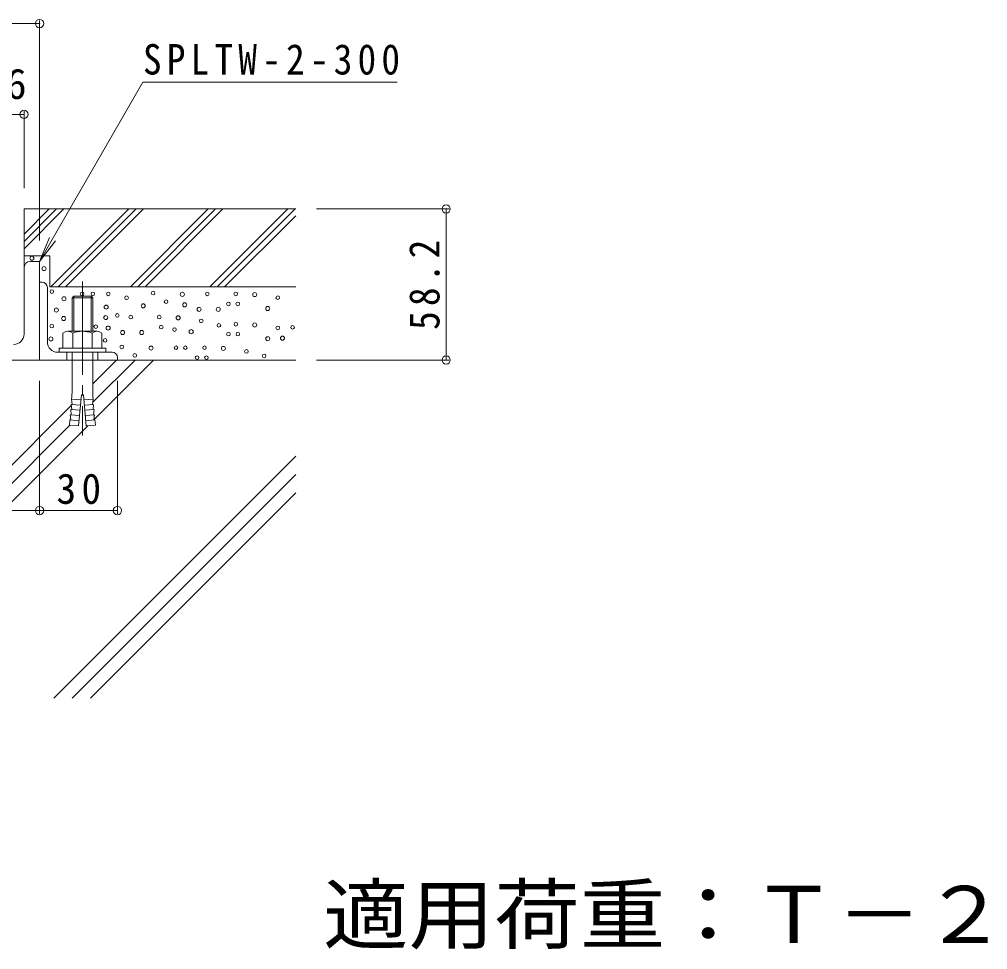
# Model space of a CAD drawing. Units: millimetres at full size, sheet at 1:4; details may follow other scales. Extents: x -796 to 1115, y -771 to 606.
# Drawn here: x 742 to 1115.3, y -662.7 to -304.3 of the extents above; entities that cross this region are included whole.
import ezdxf
from ezdxf.enums import TextEntityAlignment as Align

# ---------------------------------------------------------------- set-up
doc = ezdxf.new("R2010")
doc.units = ezdxf.units.MM
doc.header["$LTSCALE"] = 4
doc.header["$PDMODE"] = 32
doc.header["$PDSIZE"] = 3.2
doc.linetypes.add('CHAIN2', pattern=[12, 9, -1, 1, -1])
doc.linetypes.add('DASHED1', pattern=[1.8, 1.2, -0.6])
for name, color, linetype, lineweight in [('4-3', 4, 'Continuous', 9), ('4-4', 7, 'Continuous', 9), ('4-5', 4, 'Continuous', 9), ('4-7', 5, 'Continuous', 5), ('4-A', 3, 'Continuous', 9), ('4-F', 2, 'Continuous', 9)]:
    doc.layers.add(name, color=color, linetype=linetype, lineweight=lineweight)
doc.styles.add('ＭＳ ゴシック', font='')
doc.styles.get('ＭＳ ゴシック').set_extended_font_data('MS Gothic')

msp = doc.modelspace()

# ---------------------------------------------------------------- linework, layer by layer
at = {"layer": '4-3'}
for p, q in [((746.278, -397.571), (749.778, -397.571)), ((749.778, -435.571), (749.778, -397.571)), ((743.778, -425.572), (743.778, -400.072)), ((749.778, -435.571), (689.778, -435.571))]:
    msp.add_line(p, q, dxfattribs=at)
for centre, radius, start, end in [((746.278, -400.072), 2.5, 90, 180), ((739.778, -425.572), 4, 270, 0)]:
    msp.add_arc(centre, radius, start, end, dxfattribs=at)
at = {"layer": '4-4'}
for p, q in [((329.778, -305.916), (749.778, -305.916)), ((749.778, -304.716), (749.778, -389.571)), ((737.778, -340.916), (743.778, -340.916)), ((743.778, -339.716), (743.778, -369.371)), ((907.725, -377.371), (856.52, -377.371)), ((906.525, -377.371), (906.525, -435.571)), ((907.725, -435.571), (856.52, -435.571)), ((749.778, -494.771), (749.778, -443.571)), ((779.778, -494.771), (779.778, -443.571)), ((689.778, -493.571), (749.778, -493.571)), ((749.778, -493.571), (779.778, -493.571))]:
    msp.add_line(p, q, dxfattribs=at)
for p in [(749.778, -305.916), (743.778, -340.916), (906.525, -377.371), (906.525, -435.571), (749.778, -493.571), (779.778, -493.571)]:
    msp.add_point(p, dxfattribs=at)
at = {"layer": '4-5', "color": 7}
for p, q in [((789.628, -328.549), (749.778, -397.571)), ((789.628, -328.549), (887.628, -328.549)), ((749.778, -397.571), (753.605, -388.333)), ((749.778, -397.571), (755.866, -389.638))]:
    msp.add_line(p, q, dxfattribs=at)
at = {"layer": '4-7'}
for p, q in [((743.778, -387.089), (753.496, -377.371)), ((743.778, -389.918), (756.325, -377.371)), ((743.778, -392.746), (759.153, -377.371)), ((743.778, -377.371), (848.52, -377.371)), ((754.153, -407.371), (784.153, -377.371)), ((756.981, -407.371), (786.982, -377.371)), ((759.81, -407.371), (789.81, -377.371)), ((784.81, -407.371), (814.81, -377.371)), ((787.638, -407.371), (817.638, -377.371)), ((790.467, -407.371), (820.467, -377.371)), ((815.466, -407.371), (845.467, -377.371)), ((818.295, -407.371), (848.295, -377.371)), ((821.123, -407.371), (848.52, -379.974)), ((743.778, -395.371), (743.778, -400.072)), ((753.778, -407.371), (753.778, -395.371)), ((753.778, -407.371), (848.52, -407.371))]:
    msp.add_line(p, q, dxfattribs=at)
at = {"layer": '4-7', "color": 7, "lineweight": 9}
for p, q in [((689.778, -435.571), (848.52, -435.571)), ((779.489, -435.571), (770.278, -444.782)), ((786.56, -435.571), (770.309, -451.822)), ((793.631, -435.571), (770.761, -458.441)), ((761.991, -453.069), (689.778, -525.282)), ((761.497, -460.634), (689.778, -532.353)), ((768.329, -460.873), (689.778, -539.424)), ((848.52, -472.606), (755.264, -565.862)), ((848.52, -479.677), (762.335, -565.862)), ((848.52, -486.748), (769.406, -565.862))]:
    msp.add_line(p, q, dxfattribs=at)
at = {"layer": '4-7'}
msp.add_lwpolyline([(743.778, -377.371), (743.778, -395.371), (753.778, -395.371)], dxfattribs=at)
for centre, radius in [((746.806, -396.323), 0.781), ((751.497, -400.353), 0.781), ((754.491, -409.186), 0.698), ((766.171, -410.104), 0.698), ((770.302, -410.08), 0.698), ((776.277, -410.104), 0.698), ((793.538, -409.789), 0.698), ((804.8, -410.264), 0.781), ((814.44, -410.104), 0.698), ((825.418, -410.104), 0.698), ((832.712, -410.371), 0.781), ((759.16, -411.956), 0.781), ((783.308, -411.588), 0.698), ((789.721, -414.676), 0.781), ((798.55, -413.095), 0.698), ((805.725, -414.307), 0.781), ((822.581, -413.936), 0.698), ((826.18, -413.936), 0.698), ((841.6, -411.541), 0.698), ((756.255, -416.308), 0.781), ((775.43, -415.177), 0.781), ((779.727, -418.374), 0.698), ((811.277, -416.035), 0.781), ((818.656, -416.035), 0.781), ((837.731, -415.711), 0.781), ((754.469, -422.521), 0.698), ((759.063, -419.555), 0.781), ((775.291, -419.202), 0.781), ((784.931, -419.043), 0.698), ((795.909, -419.043), 0.698), ((803.203, -419.309), 0.781), ((812.091, -420.479), 0.698), ((818.891, -422.203), 0.698), ((825.433, -421.768), 0.698), ((832.726, -422.034), 0.781), ((771.433, -422.709), 0.698), ((776.216, -423.245), 0.781), ((781.768, -424.973), 0.781), ((789.147, -424.973), 0.781), ((796.671, -422.874), 0.698), ((801.78, -423.84), 0.698), ((808.222, -424.649), 0.781), ((822.596, -425.599), 0.698), ((826.195, -425.599), 0.698), ((841.615, -423.205), 0.698), ((847.291, -422.978), 0.698), ((754.149, -427.453), 0.781), ((775.014, -427.987), 0.698), ((837.746, -427.374), 0.781), ((843.423, -427.148), 0.781), ((781.473, -430.507), 0.698), ((792.734, -430.982), 0.781), ((802.374, -430.823), 0.698), ((805.973, -430.823), 0.698), ((813.352, -430.823), 0.698), ((820.646, -431.089), 0.781), ((829.535, -432.259), 0.698), ((786.485, -433.813), 0.698), ((810.515, -434.654), 0.698), ((814.114, -434.654), 0.698), ((836.335, -433.983), 0.698)]:
    msp.add_circle(centre, radius, dxfattribs=at)
at = {"layer": '4-A'}
for p, q in [((749.778, -435.571), (749.778, -405.571)), ((750.778, -405.571), (749.778, -405.571)), ((752.778, -428.571), (752.778, -407.571)), ((756.778, -432.571), (777.778, -432.571)), ((779.778, -435.571), (749.778, -435.571)), ((779.778, -434.571), (779.778, -435.571))]:
    msp.add_line(p, q, dxfattribs=at)
at = {"layer": '4-A', "linetype": 'DASHED1'}
for p, q in [((760.278, -432.571), (760.278, -435.571)), ((772.278, -432.571), (772.278, -435.571))]:
    msp.add_line(p, q, dxfattribs=at)
at = {"layer": '4-A', "linetype": 'CHAIN2'}
msp.add_line((766.278, -430.571), (766.278, -437.385), dxfattribs=at)
at = {"layer": '4-A'}
for centre, radius, start, end in [((750.778, -407.571), 2, 0, 90), ((756.778, -428.571), 4, 180, 270), ((777.778, -434.571), 2, 0, 90)]:
    msp.add_arc(centre, radius, start, end, dxfattribs=at)
at = {"layer": '4-F', "linetype": 'CHAIN2'}
msp.add_line((766.278, -405.285), (766.278, -464.703), dxfattribs=at)
at = {"layer": '4-F'}
for p, q in [((762.955, -410.971), (762.278, -411.648)), ((769.602, -410.971), (762.955, -410.971)), ((762.955, -410.971), (762.955, -424.471)), ((769.602, -410.971), (770.278, -411.648)), ((769.602, -410.971), (769.602, -424.471)), ((770.278, -411.648), (770.278, -424.471)), ((758.778, -425.193), (758.778, -430.971)), ((771.902, -424.471), (760.655, -424.471)), ((762.531, -425.193), (762.531, -430.971)), ((770.025, -425.193), (770.025, -430.971)), ((773.778, -425.193), (773.778, -430.971)), ((757.278, -430.971), (757.278, -432.571)), ((775.278, -430.971), (757.278, -430.971)), ((775.278, -432.571), (757.278, -432.571)), ((762.278, -432.571), (762.278, -447.189)), ((770.278, -432.571), (770.278, -447.189)), ((775.278, -430.971), (775.278, -432.571)), ((765.704, -450.964), (762.118, -450.65)), ((762.342, -452.677), (762.118, -450.65)), ((765.878, -448.971), (764.832, -460.926)), ((766.678, -448.971), (765.878, -448.971)), ((766.678, -448.971), (767.724, -460.926)), ((766.853, -450.964), (770.439, -450.65)), ((770.215, -452.677), (770.439, -450.65)), ((765.355, -454.949), (761.769, -454.635)), ((761.993, -456.662), (761.769, -454.635)), ((765.53, -452.956), (761.943, -452.642)), ((762.167, -454.67), (761.943, -452.642)), ((767.027, -452.956), (770.613, -452.642)), ((767.201, -454.949), (770.788, -454.635)), ((770.389, -454.67), (770.613, -452.642)), ((770.563, -456.662), (770.788, -454.635)), ((761.42, -458.62), (761.246, -460.612)), ((765.007, -458.933), (761.42, -458.62)), ((765.181, -456.941), (761.595, -456.627)), ((761.819, -458.654), (761.595, -456.627)), ((767.376, -456.941), (770.962, -456.627)), ((767.55, -458.933), (771.136, -458.62)), ((770.738, -458.654), (770.962, -456.627)), ((771.136, -458.62), (771.31, -460.612)), ((761.246, -460.612), (764.832, -460.926)), ((771.31, -460.612), (767.724, -460.926))]:
    msp.add_line(p, q, dxfattribs=at)
msp.add_lwpolyline([(770.278, -411.648), (762.278, -411.648), (762.278, -424.471)], dxfattribs=at)
for centre, radius, start, end in [((760.655, -427.272), 2.8, 47.92572, 132.07428), ((766.278, -434.561), 10.089, 68.19786, 111.80214), ((771.902, -427.272), 2.8, 47.92537, 132.07443), ((740.094, -447.894), 22.195, 352.86598, 1.81982), ((792.462, -447.894), 22.195, 178.18018, 187.13402)]:
    msp.add_arc(centre, radius, start, end, dxfattribs=at)

# ---------------------------------------------------------------- texts
at = {"layer": '4-4', "color": 2, "style": 'ＭＳ ゴシック'}
msp.add_text('6', height=11.73, dxfattribs=at).set_placement((736.778, -338.516), align=Align.BOTTOM_LEFT)
at = {"layer": '4-4', "color": 2, "insert": (904.125, -423.971), "char_height": 11.73, "attachment_point": 7, "rotation": 90, "style": 'ＭＳ ゴシック'}
msp.add_mtext('\\T1.28;\\W0.9;58.2', dxfattribs=at)
at = {"layer": '4-4', "color": 2, "insert": (756.278, -491.171), "char_height": 11.73, "attachment_point": 7, "style": 'ＭＳ ゴシック'}
msp.add_mtext('\\T1.27;\\W0.95;30', dxfattribs=at)
at = {"layer": '4-5', "color": 3, "style": 'ＭＳ ゴシック', "width": 1.1}
msp.add_text('適用荷重：Ｔ－２', height=21.99, dxfattribs=at).set_placement((859.043, -666.784), align=Align.BOTTOM_LEFT)
at = {"layer": '4-5', "color": 2, "insert": (789.628, -325.749), "char_height": 11.73, "attachment_point": 7, "style": 'ＭＳ ゴシック'}
msp.add_mtext('\\T1.28;\\W0.9;SPLTW-2-300', dxfattribs=at)

doc.saveas('drawing.dxf')
